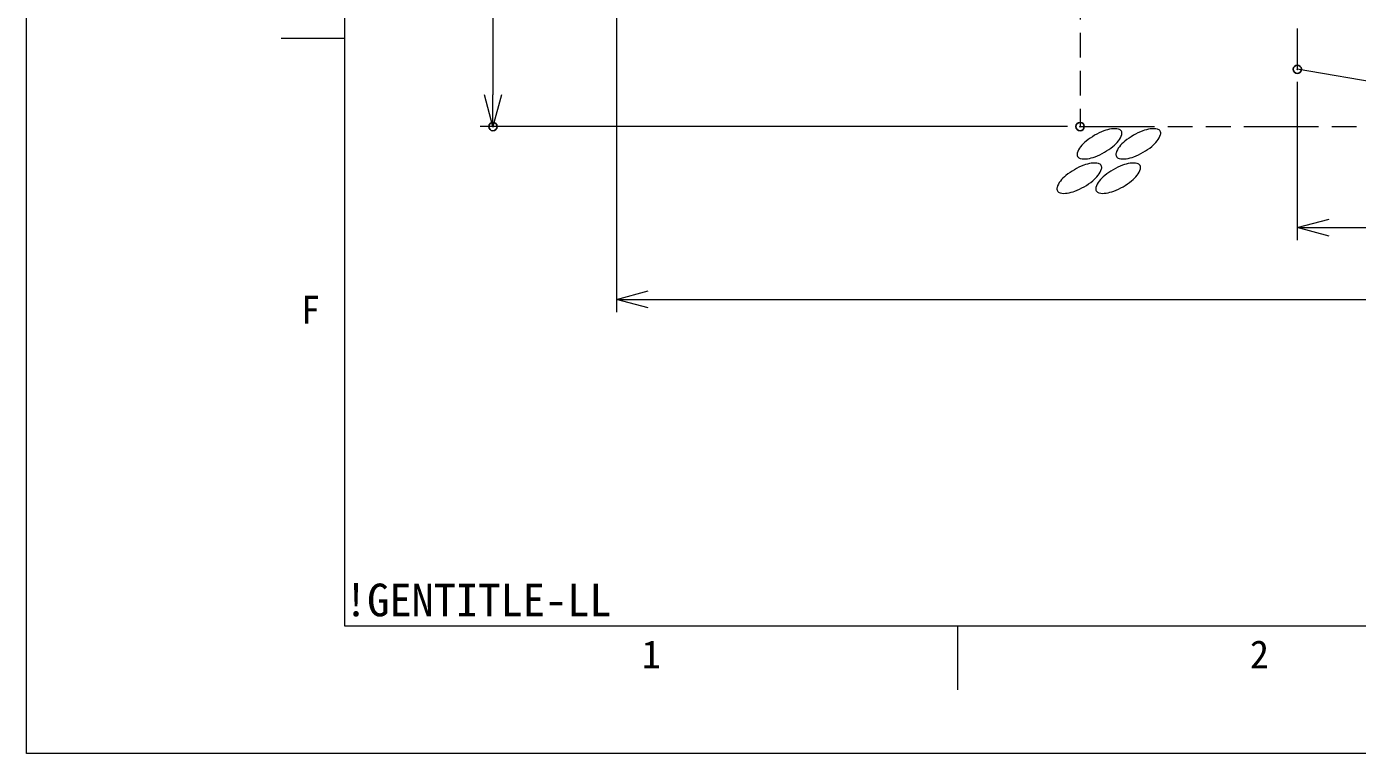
# Model space of a CAD drawing. Units: millimetres, scale not verified. Extents: x -4200 to 13609, y -2970 to 3038.
# Drawn here: x -4200 to -2110, y -2970 to -1828 of the extents above; entities that cross this region are included whole.
import ezdxf
from ezdxf.enums import TextEntityAlignment as Align

# ---------------------------------------------------------------- set-up
doc = ezdxf.new("R2010")
doc.units = ezdxf.units.MM
doc.header["$LTSCALE"] = 26
doc.header["$PDMODE"] = 32
doc.header["$PDSIZE"] = 13
doc.linetypes.add('USER5', pattern=[9.9, 4.5, -0.8, 1.5, -0.8, 1.5, -0.8])
for name, color, linetype, lineweight in [('0-0_0', 3, 'Continuous', 18), ('0-B_AM_5', 7, 'Continuous', 18), ('0-D_AM_11', 3, 'USER5', 18), ('0-E_AM_BOR', 7, 'Continuous', 18), ('1-0_AM_2', 2, 'Continuous', 18)]:
    doc.layers.add(name, color=color, linetype=linetype, lineweight=lineweight)
doc.layers.add('1-A__0-9_Defpoints', color=7, linetype='Continuous')
doc.styles.add('ＭＳ ゴシック', font='')
doc.styles.get('ＭＳ ゴシック').set_extended_font_data('MS Gothic')

# ---------------------------------------------------------------- blocks, each defined once
blk = doc.blocks.new('_Open30')
at = {"layer": '0-0_0', "color": 7}
blk.add_line((0, 0), (-25, 0), dxfattribs=at)
blk.add_lwpolyline([(-25, 6.7), (0, 0), (-25, -6.7)], dxfattribs=at)
blk = doc.blocks.new('_D3')
at = {"layer": '0-B_AM_5'}
for p, q in [((-75220.4, -1493.5), (-87286.3, -1493.5)), ((-86786.3, -2743.5), (-86786.3, -48333.3)), ((-64226.8, -49583.3), (-87286.3, -49583.3))]:
    blk.add_line(p, q, dxfattribs=at)
at = {"layer": '1-A__0-9_Defpoints'}
for p in [(-74720.4, -1493.5), (-86786.3, -49583.3), (-63726.8, -49583.3)]:
    blk.add_point(p, dxfattribs=at)
at = {"layer": '0-B_AM_5', "xscale": 50, "yscale": 50}
for p, rotation in [((-86786.3, -1493.5), 90), ((-86786.3, -49583.3), 270)]:
    blk.add_blockref('_Open30', p, dxfattribs=dict(at, rotation=rotation))
at = {"layer": '0-B_AM_5', "style": 'ＭＳ ゴシック'}
blk.add_text('1924', height=1026, rotation=90, dxfattribs=at).set_placement((-87286.8, -26938.4), align=Align.BOTTOM_LEFT)
blk = doc.blocks.new('_D5')
at = {"layer": '0-B_AM_5'}
for p, q in [((-81939, -9212), (-81939, -56873.7)), ((-80689, -56373.7), (45554.4, -56373.7))]:
    blk.add_line(p, q, dxfattribs=at)
at = {"layer": '0-B_AM_5', "xscale": 50, "yscale": 50, "rotation": 180}
blk.add_blockref('_Open30', (-81939, -56373.7), dxfattribs=at)
blk = doc.blocks.new('_D7')
at = {"layer": '0-B_AM_5'}
for p, q in [((-55195.6, -47833.3), (-55195.6, -54052.3)), ((-41445.6, -50083.3), (-41445.6, -54052.3)), ((-53945.6, -53552.3), (-42695.6, -53552.3))]:
    blk.add_line(p, q, dxfattribs=at)
at = {"layer": '1-A__0-9_Defpoints'}
for p in [(-55195.6, -47333.3), (-41445.6, -49583.3), (-41445.6, -53552.3)]:
    blk.add_point(p, dxfattribs=at)
at = {"layer": '0-B_AM_5', "xscale": 50, "yscale": 50, "rotation": 180}
blk.add_blockref('_Open30', (-55195.6, -53552.3), dxfattribs=at)
at = {"layer": '0-B_AM_5', "xscale": 50, "yscale": 50}
blk.add_blockref('_Open30', (-41445.6, -53552.3), dxfattribs=at)
at = {"layer": '0-B_AM_5', "style": 'ＭＳ ゴシック'}
blk.add_text('550', height=1026, dxfattribs=at).set_placement((-49592, -53052.3), align=Align.BOTTOM_LEFT)
blk = doc.blocks.new('JIS_A3')
at = {"layer": '0-0_0'}
for p, q in [((625, 250), (625, 7175)), ((10250, 250), (625, 250))]:
    blk.add_line(p, q, dxfattribs=at)
at = {"layer": '0-E_AM_BOR', "color": 2}
for p, q in [((625, 1404.17), (500, 1404.17)), ((1828.12, 250), (1828.12, 125))]:
    blk.add_line(p, q, dxfattribs=at)
at = {"layer": '0-E_AM_BOR'}
for p, q in [((0, 0), (0, 250)), ((250, 0), (0, 0))]:
    blk.add_line(p, q, dxfattribs=at)
at = {"layer": '0-E_AM_BOR', "color": 1}
blk.add_lwpolyline([(0, 7425), (10500, 7425), (10500, 0), (0, 0)], close=True, dxfattribs=at)
at = {"layer": '0-0_0', "color": 7, "style": 'ＭＳ ゴシック'}
blk.add_text('!GENTITLE-LL', height=64.15, dxfattribs=at).set_placement((625, 250), align=Align.BOTTOM_LEFT)
at = {"layer": '0-E_AM_BOR', "style": 'ＭＳ ゴシック'}
for s, p in [('F', (538.93, 827.08)), ('1', (1207.81, 150.5)), ('2', (2402.14, 150.5))]:
    blk.add_text(s, height=54.99, dxfattribs=at).set_placement(p, align=Align.BOTTOM_LEFT)

msp = doc.modelspace()

# ---------------------------------------------------------------- linework, layer by layer
at = {"layer": '0-0_0'}
for centre, radius, start, end in [((-2471.47, -2087.43), 102.1, 119.99998, 129.13496), ((-2471.47, -2087.43), 102.1, 110.86504, 120.00002), ((-2487.01, -2046.65), 58.46, 98.7836, 110.86502), ((-2491.43, -2018.03), 29.5, 76.85647, 98.78357), ((-2508.03, -1989.28), 29.5, 321.21644, 343.14353), ((-2486.25, -1995.88), 6.75, 30.00001, 76.85647), ((-2486.25, -1995.88), 6.75, 343.14352, 29.99999), ((-2410.46, -2087.43), 102.1, 119.99998, 129.13496), ((-2410.46, -2087.43), 102.1, 110.86504, 120.00002), ((-2426, -2046.65), 58.46, 98.7836, 110.86502), ((-2430.43, -2018.03), 29.5, 76.85647, 98.78357), ((-2447.03, -1989.28), 29.5, 321.21643, 343.14353), ((-2425.25, -1995.88), 6.75, 30, 76.85647), ((-2425.25, -1995.88), 6.75, 343.14353, 30), ((-2543.36, -2028.84), 6.75, 163.14352, 209.99999), ((-2521.58, -2035.44), 29.5, 141.21643, 163.14353), ((-2499.01, -2053.58), 58.46, 129.13499, 141.2164), ((-2558.15, -1937.29), 102.1, 290.86504, 300.00002), ((-2558.15, -1937.29), 102.1, 299.99998, 309.13496), ((-2530.6, -1971.14), 58.46, 309.13498, 321.2164), ((-2482.35, -2028.84), 6.75, 163.14352, 209.99999), ((-2460.58, -2035.44), 29.5, 141.21644, 163.14353), ((-2438, -2053.58), 58.46, 129.13498, 141.2164), ((-2497.14, -1937.29), 102.1, 290.86503, 300.00002), ((-2497.14, -1937.29), 102.1, 299.99998, 309.13496), ((-2469.6, -1971.14), 58.46, 309.13499, 321.2164), ((-2503.16, -2141.4), 102.1, 110.86504, 120.00002), ((-2543.36, -2028.84), 6.75, 210.00001, 256.85647), ((-2538.18, -2006.68), 29.5, 256.85647, 278.78357), ((-2518.7, -2100.62), 58.46, 98.7836, 110.86501), ((-2542.6, -1978.07), 58.46, 278.7836, 290.86502), ((-2523.12, -2072.01), 29.5, 76.85647, 98.78357), ((-2517.94, -2049.85), 6.75, 30.00002, 76.85648), ((-2517.94, -2049.85), 6.75, 343.14352, 29.99998), ((-2442.15, -2141.4), 102.1, 110.86504, 120.00002), ((-2482.35, -2028.84), 6.75, 210.00001, 256.85647), ((-2477.18, -2006.68), 29.5, 256.85647, 278.78357), ((-2457.69, -2100.62), 58.46, 98.7836, 110.86501), ((-2481.6, -1978.07), 58.46, 278.7836, 290.86502), ((-2462.12, -2072.01), 29.5, 76.85647, 98.78357), ((-2456.94, -2049.85), 6.75, 30.00001, 76.85647), ((-2456.94, -2049.85), 6.75, 343.14353, 30), ((-2530.7, -2107.55), 58.46, 129.13499, 141.2164), ((-2503.16, -2141.4), 102.1, 119.99998, 129.13496), ((-2562.29, -2025.11), 58.46, 309.13499, 321.2164), ((-2539.72, -2043.25), 29.5, 321.21643, 343.14353), ((-2469.69, -2107.55), 58.46, 129.13499, 141.2164), ((-2442.15, -2141.4), 102.1, 119.99998, 129.13496), ((-2501.29, -2025.11), 58.46, 309.13498, 321.2164), ((-2478.72, -2043.25), 29.5, 321.21643, 343.14353), ((-2575.05, -2082.81), 6.75, 163.14352, 209.99998), ((-2553.27, -2089.41), 29.5, 141.21643, 163.14353), ((-2575.05, -2082.81), 6.75, 210.00002, 256.85648), ((-2569.87, -2060.66), 29.5, 256.85647, 278.78357), ((-2574.29, -2032.04), 58.46, 278.7836, 290.86501), ((-2589.83, -1991.26), 102.1, 290.86504, 300.00002), ((-2589.83, -1991.26), 102.1, 299.99998, 309.13496), ((-2514.04, -2082.81), 6.75, 163.14353, 210), ((-2492.27, -2089.41), 29.5, 141.21643, 163.14352), ((-2514.04, -2082.81), 6.75, 210.00001, 256.85647), ((-2508.87, -2060.66), 29.5, 256.85647, 278.78357), ((-2513.29, -2032.04), 58.46, 278.7836, 290.86501), ((-2528.83, -1991.26), 102.1, 290.86504, 300.00002), ((-2528.83, -1991.26), 102.1, 299.99998, 309.13496)]:
    msp.add_arc(centre, radius, start, end, dxfattribs=at)
at = {"layer": '0-D_AM_11'}
for p, q in [((-2545.23, -1185.21), (-2545.23, -1985.21)), ((-2545.23, -1985.21), (-1653.98, -1985.21))]:
    msp.add_line(p, q, dxfattribs=at)
at = {"layer": '1-0_AM_2'}
for p in [(-2203.98, -1831.21), (-2028.98, -1925.21)]:
    msp.add_line(p, (-2203.98, -1895.21), dxfattribs=at)

# ---------------------------------------------------------------- block references
at = {"layer": '0-B_AM_5', "xscale": 0.04, "yscale": 0.04}
for name in ['_D3', '_D5', '_D7']:
    msp.add_blockref(name, (3.84, -1.88), dxfattribs=at)
at = {"layer": '0-E_AM_BOR', "xscale": 0.8, "yscale": 0.8}
msp.add_blockref('JIS_A3', (-4200.17, -2970), dxfattribs=at)

doc.saveas('drawing.dxf')
